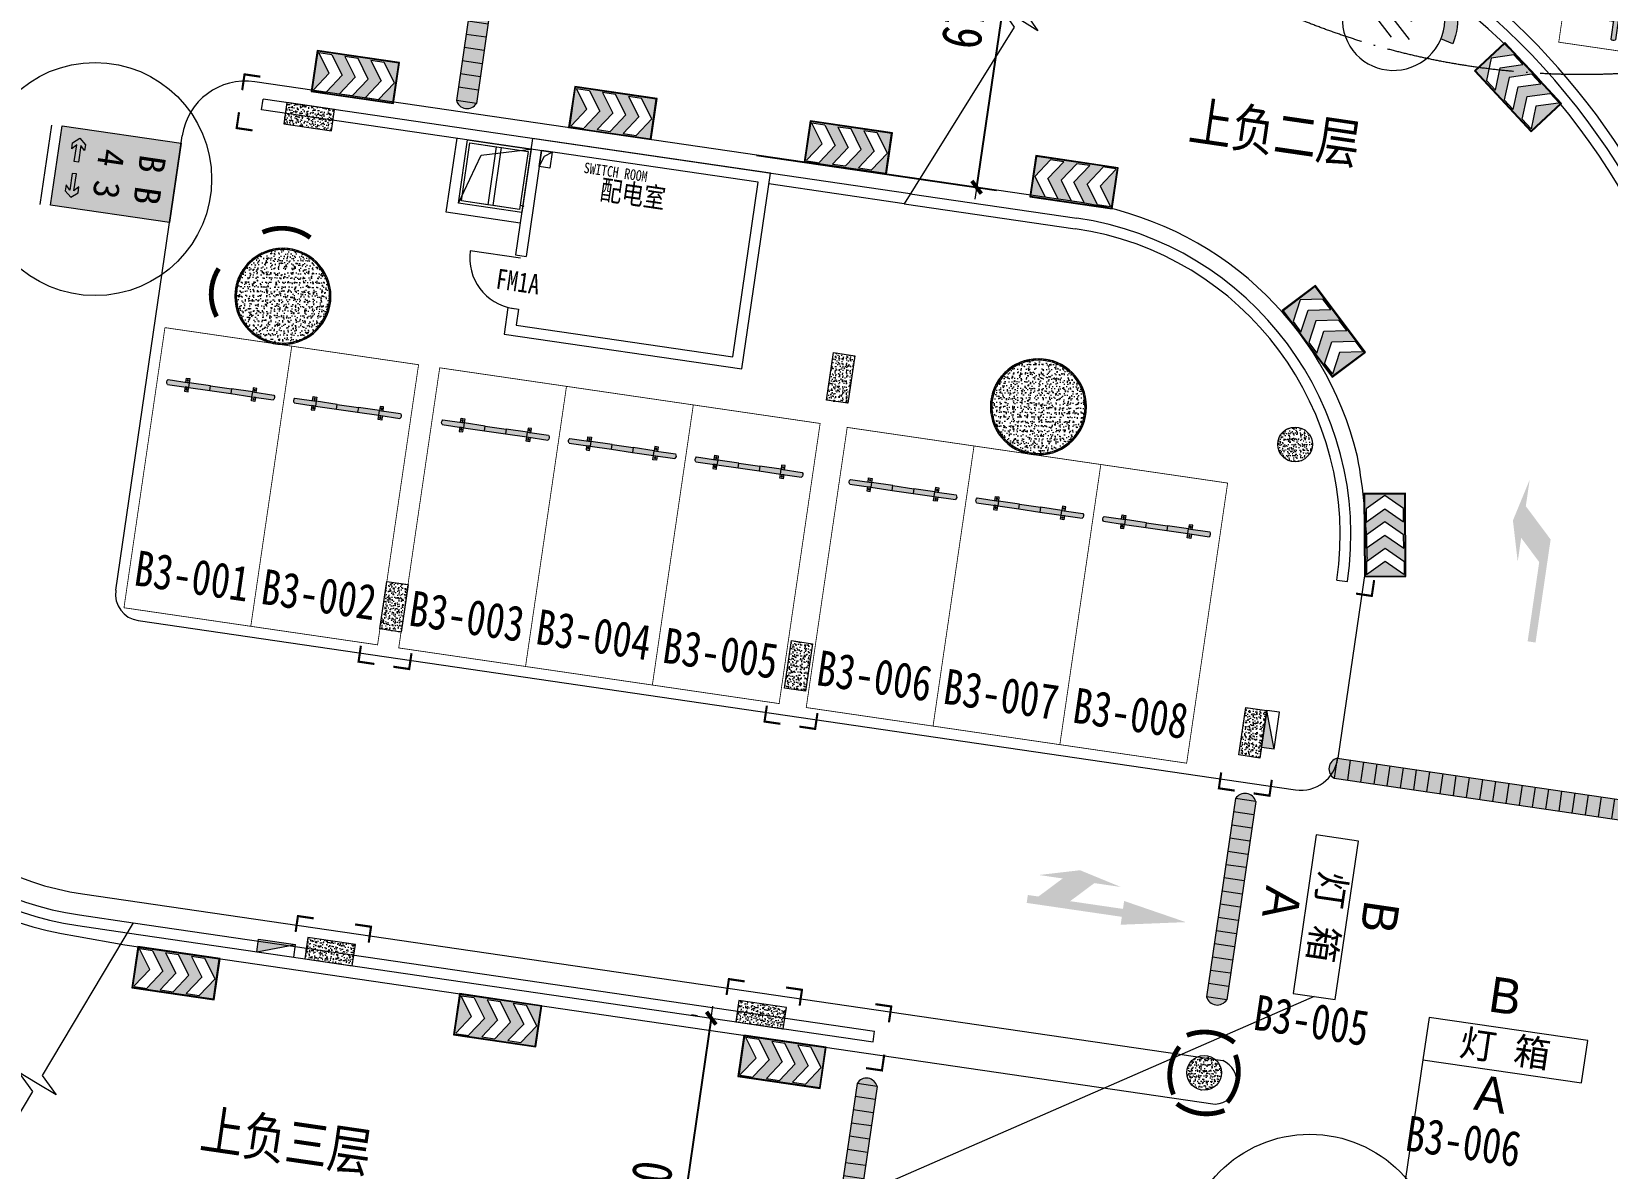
# Model space of a CAD drawing. Header units: inches. Extents: x -414268 to 632271, y -366004 to 318730.
# Drawn here: x 117050 to 146562, y 116429 to 137717 of the extents above; entities that cross this region are included whole.
import ezdxf
from ezdxf.enums import TextEntityAlignment as Align

# ---------------------------------------------------------------- set-up
doc = ezdxf.new("R2010")
doc.units = ezdxf.units.IN
doc.header["$LTSCALE"] = 1200
doc.header["$MEASUREMENT"] = 0
doc.linetypes.add('DOTE', pattern=[2.42, 2, -0.2, 0.02, -0.2])
doc.linetypes.add('HIDDEN', pattern=[0.375, 0.25, -0.125])
doc.layers.get('0').update_dxf_attribs({"linetype": 'CONTINUOUS', "lineweight": 0})
doc.layers.get('DEFPOINTS').update_dxf_attribs({"linetype": 'CONTINUOUS', "lineweight": 0})
for name, color, linetype, lineweight in [('0--PAI--', 7, 'CONTINUOUS', 0), ('0--PAI--BLACK', 7, 'CONTINUOUS', 0), ('0--PAI--BLUE', 5, 'CONTINUOUS', 0), ('0--PAI--HUANG', 40, 'CONTINUOUS', 0), ('0--尺寸', 3, 'CONTINUOUS', 0), ('0--弧型立面标', 7, 'CONTINUOUS', 0), ('0--挡车架', 7, 'CONTINUOUS', 0), ('0--灯箱编号', 3, 'CONTINUOUS', 0), ('0--立面标', 7, 'CONTINUOUS', 0), ('0--路缘线', 1, 'CONTINUOUS', 0), ('0--转弯箭头', 7, 'CONTINUOUS', 0), ('0－－直行转弯箭头', 7, 'CONTINUOUS', 0), ('0－－车位', 4, 'CONTINUOUS', 0), ('0－－车位号码', 7, 'CONTINUOUS', 0), ('7', 7, 'CONTINUOUS', 0), ('COL-GRID-UG-2$0$A-ANNO-DIM', 7, 'CONTINUOUS', 0), ('COL-GRID-UG-2$0$A-CORE-PAR', 7, 'CONTINUOUS', 0), ('COL-GRID-UG-2$0$A-MTRL-HTC', 7, 'CONTINUOUS', 0), ('COL-GRID-UG-2$0$STR-COMP-0', 7, 'CONTINUOUS', 0), ('COL-GRID-UG-2$0$STR-COMP-4', 7, 'CONTINUOUS', 0), ('COL-HATCH', 7, 'CONTINUOUS', 0), ('DOTE', 7, 'DOTE', 0), ('EN-TEXT', 7, 'CONTINUOUS', 0), ('HY消火栓', 7, 'CONTINUOUS', 0), ('LEE-KT1', 7, 'CONTINUOUS', 0), ('LTP-UG3$0$A-ANNO-SYMB-100', 7, 'CONTINUOUS', 0), ('PUB_TEXT', 7, 'CONTINUOUS', 0), ('WALL', 7, 'CONTINUOUS', 0), ('WINDOW', 7, 'CONTINUOUS', 0), ('WINDOW_TEXT', 7, 'CONTINUOUS', 0), ('广角镜', 7, 'CONTINUOUS', 0)]:
    doc.layers.add(name, color=color, linetype=linetype, lineweight=lineweight)
doc.styles.add('-宋体', font='', dxfattribs={"width": 0.8})
doc.styles.add('-黑体', font='simhei.ttf', dxfattribs={"width": 0.8})
doc.styles.add('COL-GRID-UG-1_8A_200701112', font='romans.shx', dxfattribs={"width": 0.85})
doc.styles.add('SIMPLEX', font='SIMPLEX.SHX')
doc.styles.add('方正大黑', font='', dxfattribs={"width": 0.8})
doc.styles.get('-宋体').set_extended_font_data('SimSun')
doc.styles.get('方正大黑').set_extended_font_data('FZDaHei-B02S')
doc.dimstyles.new('DIMN150', dxfattribs={"dimscale": 1.5, "dimtxt": 250, "dimasz": 1, "dimexe": 250, "dimexo": 300, "dimgap": 150, "dimtad": 1, "dimdec": 0, "dimzin": 0, "dimdsep": 46, "dimtxsty": 'COL-GRID-UG-1_8A_200701112', "dimblk": '_DIMX', "dimcen": 0.09, "dimdle": 0.375, "dimclrd": 1, "dimclre": 1, "dimclrt": 7, "dimadec": 0, "dimazin": 0, "dimtfac": 1, "dimtdec": 0, "dimtix": 1, "dimtmove": 0, "dimatfit": 3, "dimldrblk": '_DIMX', "dimfxl": 250, "dimtolj": 1, "dimtzin": 0, "dimarcsym": 0})

# ---------------------------------------------------------------- blocks, each defined once
blk = doc.blocks.new('COL-GRID-UG-2$0$_8')
at = {"layer": 'COL-GRID-UG-2$0$STR-COMP-4'}
h = blk.add_hatch(dxfattribs=at)
h.set_pattern_fill('AR-CONC', color=251, scale=0.02, angle=8.3206, style=0)
h.set_pattern_definition([(50, (-65.09035, -5.26929), (0.14345204, -0.01255043), [0.015, -0.165]), (355, (-65.09035, -5.26929), (-0.02775027, 0.15043843), [0.012, -0.132]), (100.4514, (-65.0784, -5.27034), (0.11570188, 0.1378879), [0.01274804, -0.14022842]), (46.1842, (-65.09035, -5.2293), (0.2134482, -0.0331038), [0.0225, -0.2475]), (96.6356, (-65.07256, -5.23205), (0.18693254, 0.1948236), [0.01912206, -0.2103426]), (351.1842, (-65.09035, -5.2293), (0.1869324, 0.1948237), [0.018, -0.198]), (21, (-65.07035, -5.23929), (0.1193814, -0.08052378), [0.015, -0.165]), (326, (-65.07035, -5.23929), (0.04866307, 0.14503), [0.012, -0.132]), (71.4514, (-65.0604, -5.246), (0.16804453, 0.0645061), [0.01274804, -0.14022842]), (37.5, (-65.09035, -5.26929), (0.00243197, 0.06657877), [0, -0.1304, 0, -0.134, 0, -0.1325]), (7.5, (-65.09035, -5.26929), (0.05261391, 0.07888234), [0, -0.0764, 0, -0.1274, 0, -0.0505]), (327.5, (-65.13495, -5.26929), (0.106764487, -0.004510974), [0, -0.05, 0, -0.156, 0, -0.207]), (317.5, (-65.15495, -5.26929), (0.11663723, 0.020021), [0, -0.065, 0, -0.1036, 0, -0.147])])
h.paths.add_polyline_path([(0.45, -0.2), (-0.45, -0.2), (-0.45, 0.2), (0.45, 0.2)])
at = {"layer": 'COL-GRID-UG-2$0$STR-COMP-0'}
blk.add_lwpolyline([(0.45, -0.2), (-0.45, -0.2), (-0.45, 0.2), (0.45, 0.2)], close=True, dxfattribs=at)
blk = doc.blocks.new('COL-GRID-UG-2$0$_65')
at = {"layer": 'COL-GRID-UG-2$0$STR-COMP-4'}
h = blk.add_hatch(dxfattribs=at)
h.set_pattern_fill('AR-CONC', color=251, scale=0.02, angle=-71.4592, style=0)
h.set_pattern_definition([(330.22017, (9.78091, -53.02195), (0.01310158, -0.14340275), [0.015, -0.165]), (275.22017, (9.78091, -53.02195), (0.1431277, 0.05400243), [0.012, -0.132]), (20.67157, (9.782, -53.0339), (0.1562292, -0.08940044), [0.01274804, -0.14022842]), (326.40437, (9.82028, -53.01485), (0.0052938, -0.2159351), [0.0225, -0.2475]), (16.85577, (9.82072, -53.03285), (0.2249, -0.14939874), [0.0191221, -0.2103426]), (271.40437, (9.82028, -53.01485), (0.2249001, -0.1493986), [0.018, -0.198]), (301.22017, (9.81398, -53.03631), (-0.05806414, -0.13177464), [0.015, -0.165]), (246.22017, (9.81398, -53.03631), (0.1513632, -0.0221581), [0.012, -0.132]), (351.67157, (9.80915, -53.04729), (0.09329894, -0.1539328), [0.01274804, -0.14022842]), (317.72017, (9.78091, -53.02195), (0.065953887, 0.00941977), [0, -0.1304, 0, -0.134, 0, -0.1325]), (287.72017, (9.78091, -53.02195), (0.08696608, -0.037782905), [0, -0.0764, 0, -0.1274, 0, -0.0505]), (247.72017, (9.773, -52.978057), (0.01450395, -0.105870865), [0, -0.05, 0, -0.156, 0, -0.207]), (237.72017, (9.76945, -52.95837), (0.04039841, -0.11123423), [0, -0.065, 0, -0.1036, 0, -0.147])])
edge = h.paths.add_edge_path()
edge.add_arc((0, 0), 0.325, 0, 360)
at = {"layer": 'COL-GRID-UG-2$0$STR-COMP-0'}
blk.add_circle((0, 0), 0.325, dxfattribs=at)
blk = doc.blocks.new('COL-GRID-UG-2$0$COL_1_80')
at = {"layer": 'COL-GRID-UG-2$0$A-MTRL-HTC'}
h = blk.add_hatch(dxfattribs=at)
h.set_pattern_fill('STEEL', color=256, scale=0.5, style=0)
h.set_pattern_definition([(315, (21.45, -21.45), (-0.04419417, -0.04419417), []), (315, (21.45, -21.48125), (-0.04419417, -0.04419417), [])])
edge = h.paths.add_edge_path(flags=16)
edge.add_arc((0, 0), 0.875, 0, 360)
edge = h.paths.add_edge_path()
edge.add_arc((0, 0), 0.9, 0, 360)
h = blk.add_hatch(dxfattribs=at)
h.set_pattern_fill('AR-CONC', color=256, scale=0.025, style=0)
h.set_pattern_definition([(310, (21.45, -21.45), (0.17931505, 0.015688), [0.01875, -0.20625]), (5, (21.45, -21.45), (-0.0346878, -0.188048), [0.015, -0.165]), (259.5486, (21.46494, -21.4487), (0.1446273, -0.1723599), [0.015935, -0.1752855]), (313.8158, (21.45, -21.5), (0.2668103, 0.0413798), [0.028125, -0.309375]), (263.3644, (21.47223, -21.49655), (0.2336657, -0.2435295), [0.0239026, -0.2629282]), (8.8158, (21.45, -21.5), (0.2336655, -0.2435297), [0.0225, -0.2475]), (339, (21.475, -21.4875), (0.14922676, 0.1006547), [0.01875, -0.20625]), (34, (21.475, -21.4875), (0.0608288, -0.1812875), [0.015, -0.165]), (288.5486, (21.48744, -21.47911), (0.2100557, -0.0806326), [0.015935, -0.1752855]), (322.5, (21.45, -21.45), (0.00303996, -0.08322346), [0, -0.163, 0, -0.1675, 0, -0.165625]), (352.5, (21.45, -21.45), (0.06576738, -0.09860293), [0, -0.0955, 0, -0.15925, 0, -0.063125]), (32.5, (21.39425, -21.45), (0.13345561, 0.00563872), [0, -0.0625, 0, -0.195, 0, -0.25875]), (42.5, (21.36925, -21.45), (0.14579654, -0.02502625), [0, -0.08125, 0, -0.1295, 0, -0.18375])])
edge = h.paths.add_edge_path()
edge.add_arc((0, 0), 0.875, 0, 360)
at = {"layer": 'COL-GRID-UG-2$0$A-CORE-PAR'}
for radius in [0.9, 0.875]:
    blk.add_circle((0, 0), radius, dxfattribs=at)
blk = doc.blocks.new('HY')
for p, q in [((0, 0), (0.24, 0)), ((0, 0), (0.24, -0.7)), ((0, 0), (0, -0.7)), ((0.24, 0), (0.24, -0.7)), ((0, -0.7), (0.24, -0.7))]:
    blk.add_line(p, q)
blk.add_solid([(0, 0), (0.24, 0), (0.24, -0.7)])
blk = doc.blocks.new('_DBLK')
blk.add_line((-0.45, 0), (-0.45, -0.95))
blk.add_arc((-0.45, 0), 0.95, 270, 0)
at = {"layer": 'WINDOW_TEXT', "style": 'SIMPLEX', "flags": 9}
blk.add_attdef('A', text='', height=1, dxfattribs=at).set_placement((0, 1.5), align=Align.MIDDLE)
blk = doc.blocks.new('A$C47DC52A3')
at = {"layer": 'DOTE'}
blk.add_circle((13969, 13969), 13969, dxfattribs=at)
blk = doc.blocks.new('A$C6F4820FC')
at = {"layer": '0--挡车架'}
h = blk.add_hatch(color=256, dxfattribs=at)
h.paths.add_polyline_path([(2018, 79, 0.395204), (2018, 169), (1617, 169), (1617, 79), (1684, 79)])
h.paths.add_polyline_path([(819, 169), (819, 79), (1217, 79), (1217, 169)])
h.paths.add_polyline_path([(418, 79), (418, 169), (351, 169), (18, 169, 0.395204), (18, 79)])
h = blk.add_hatch(color=256, dxfattribs=at)
h.paths.add_polyline_path([(1617, 169), (1684, 169), (1684, 249), (1617, 249)])
h.paths.add_polyline_path([(1639, 209, -1), (1663, 209, -1)], flags=16)
h.paths.add_polyline_path([(1617, 0), (1684, 0), (1684, 79), (1617, 79)])
h.paths.add_polyline_path([(1639, 40, -1), (1663, 40, -1)], flags=16)
h.paths.add_polyline_path([(351, 249), (351, 169), (418, 169), (418, 249)])
h.paths.add_polyline_path([(397, 209, 1), (372, 209, 1)], flags=16)
h.paths.add_polyline_path([(418, 79), (351, 79), (351, 0), (418, 0)])
h.paths.add_polyline_path([(372, 40, -1), (397, 40, -1)], flags=16)
h = blk.add_hatch(color=40, dxfattribs=at)
h.paths.add_polyline_path([(1217, 169), (1217, 79), (1617, 79), (1617, 169)])
h.paths.add_polyline_path([(819, 79), (819, 169), (418, 169), (418, 79)])
for p, q in [((18, 169), (418, 169)), ((18, 79), (418, 79)), ((819, 169), (1217, 169)), ((819, 79), (1217, 79)), ((1617, 169), (2018, 169)), ((1617, 79), (2018, 79))]:
    blk.add_line(p, q, dxfattribs=at)
for points in [[(418, 169), (351, 169), (351, 249), (418, 249)], [(418, 79), (351, 79), (351, 0), (418, 0)], [(1617, 169), (1684, 169), (1684, 249), (1617, 249)], [(1617, 79), (1684, 79), (1684, 0), (1617, 0)]]:
    blk.add_lwpolyline(points, close=True, dxfattribs=at)
at = {"layer": '0--挡车架', "color": 0}
for points in [[(819, 169), (819, 79), (418, 79), (418, 169)], [(1617, 169), (1617, 79), (1217, 79), (1217, 169)]]:
    blk.add_lwpolyline(points, close=True, dxfattribs=at)
at = {"layer": '0--挡车架'}
for centre in [(385, 209), (385, 40), (1651, 209), (1651, 40)]:
    blk.add_circle(centre, 12.1, dxfattribs=at)
for centre, start, end in [((66, 124), 136.8717, 223.1283), ((1970, 124), 316.8717, 43.1283)]:
    blk.add_arc(centre, 65.8, start, end, dxfattribs=at)
blk = doc.blocks.new('A$C001A7B1A')
at = {"layer": '0－－车位', "const_width": 15}
blk.add_lwpolyline([(2407, 5308), (7, 5308), (7, 7), (2407, 7)], close=True, dxfattribs=at)
at = {"layer": '0--挡车架'}
blk.add_blockref('A$C6F4820FC', (190, 883), dxfattribs=at)
blk = doc.blocks.new('A$C5703102E')
at = {"layer": '0--PAI--BLUE'}
h = blk.add_hatch(color=5, dxfattribs=at)
h.paths.add_polyline_path([(220, 300), (410, 569), (220, 569), (30, 300), (220, 30), (410, 30)], flags=16)
h.paths.add_polyline_path([(10, 10), (1189, 10), (1189, 589), (10, 589)])
h.paths.add_polyline_path([(410, 300), (600, 30), (790, 30), (600, 300), (790, 569), (600, 569)], flags=16)
h.paths.add_polyline_path([(1169, 30), (979, 30), (790, 300), (979, 569), (1169, 569), (979, 300)], flags=16)
at = {"layer": '0--PAI--'}
for p, q in [((789, 300), (979, 569)), ((1169, 569), (979, 300)), ((979, 30), (789, 300)), ((979, 300), (1169, 30))]:
    blk.add_line(p, q, dxfattribs=at)
for points in [[(0, 0), (1199, 0), (1199, 599), (0, 599)], [(10, 10), (1189, 10), (1189, 589), (10, 589)], [(220, 300), (410, 569), (220, 569), (30, 300), (220, 30), (410, 30)], [(410, 300), (599, 30), (789, 30), (599, 300), (789, 569), (599, 569)]]:
    blk.add_lwpolyline(points, close=True, dxfattribs=at)
for points in [[(1169, 579), (979, 579)], [(979, 30), (1169, 30)]]:
    blk.add_lwpolyline(points, dxfattribs=at)
blk = doc.blocks.new('A$C78C42253')
at = {"layer": '0--PAI--BLACK'}
h = blk.add_hatch(color=256, dxfattribs=at)
h.paths.add_polyline_path([(5875, 0, 0.657895), (5875, 380)])
h.paths.add_polyline_path([(5375, 0), (5625, 0), (5625, 380), (5375, 380)])
h.paths.add_polyline_path([(4875, 0), (5125, 0), (5125, 380), (4875, 380)])
h.paths.add_polyline_path([(4625, 380), (4375, 380), (4375, 0), (4625, 0)])
h.paths.add_polyline_path([(3875, 0), (4125, 0), (4125, 380), (3875, 380)])
h.paths.add_polyline_path([(3375, 0), (3625, 0), (3625, 380), (3375, 380)])
h.paths.add_polyline_path([(2875, 0), (3125, 0), (3125, 380), (2875, 380)])
h.paths.add_polyline_path([(2375, 0), (2625, 0), (2625, 380), (2375, 380)])
h.paths.add_polyline_path([(2125, 380), (1875, 380), (1875, 0), (2125, 0)])
h.paths.add_polyline_path([(1375, 0), (1625, 0), (1625, 380), (1375, 380)])
h.paths.add_polyline_path([(875, 0), (1125, 0), (1125, 380), (875, 380)])
h.paths.add_polyline_path([(375, 0), (625, 0), (625, 380), (375, 380)])
h.paths.add_polyline_path([(125, 0), (125, 380, 0.657895)])
at = {"layer": '0--PAI--HUANG'}
h = blk.add_hatch(color=40, dxfattribs=at)
h.paths.add_polyline_path([(5625, 0), (5875, 0), (5875, 380), (5625, 380)])
h.paths.add_polyline_path([(5125, 0), (5375, 0), (5375, 380), (5125, 380)])
h.paths.add_polyline_path([(4875, 380), (4625, 380), (4625, 0), (4875, 0)])
h.paths.add_polyline_path([(4375, 380), (4125, 380), (4125, 0), (4375, 0)])
h.paths.add_polyline_path([(3875, 380), (3625, 380), (3625, 0), (3875, 0)])
h.paths.add_polyline_path([(3375, 380), (3125, 380), (3125, 0), (3375, 0)])
h.paths.add_polyline_path([(2625, 0), (2875, 0), (2875, 380), (2625, 380)])
h.paths.add_polyline_path([(2375, 380), (2125, 380), (2125, 0), (2375, 0)])
h.paths.add_polyline_path([(1875, 380), (1625, 380), (1625, 0), (1875, 0)])
h.paths.add_polyline_path([(1375, 380), (1125, 380), (1125, 0), (1375, 0)])
h.paths.add_polyline_path([(625, 0), (875, 0), (875, 380), (625, 380)])
h.paths.add_polyline_path([(375, 380), (125, 380), (125, 0), (375, 0)])
for p, q in [((125, 380), (125, 0)), ((125, 380), (5875, 380)), ((375, 380), (375, 0)), ((625, 380), (625, 0)), ((875, 380), (875, 0)), ((1125, 380), (1125, 0)), ((1375, 380), (1375, 0)), ((1625, 380), (1625, 0)), ((1875, 380), (1875, 0)), ((2125, 380), (2125, 0)), ((2375, 380), (2375, 0)), ((2625, 380), (2625, 0)), ((2875, 380), (2875, 0)), ((3125, 380), (3125, 0)), ((3375, 380), (3375, 0)), ((3625, 380), (3625, 0)), ((3875, 380), (3875, 0)), ((4125, 380), (4125, 0)), ((4375, 380), (4375, 0)), ((4625, 380), (4625, 0)), ((4875, 380), (4875, 0)), ((5125, 380), (5125, 0)), ((5375, 380), (5375, 0)), ((5625, 380), (5625, 0)), ((5875, 380), (5875, 0)), ((125, 0), (5875, 0))]:
    blk.add_line(p, q)
for centre, start, end in [((207, 190), 113.3186, 246.6814), ((5793, 190), 293.3186, 66.6814)]:
    blk.add_arc(centre, 207, start, end)
blk = doc.blocks.new('_DIMX')
blk.add_line((-150, 0), (150, 0))
at = {"const_width": 50}
blk.add_lwpolyline([(-70, -70), (70, 70)], dxfattribs=at)
blk = doc.blocks.new('*D273')
at = {"layer": '0--尺寸', "color": 0, "lineweight": -2}
for p, q in [((129779, 119241), (128730, 112070)), ((129521, 119280), (129408, 119297)), ((128472, 112106), (128359, 112123))]:
    blk.add_line(p, q, dxfattribs=at)
at = {"layer": 'DEFPOINTS', "color": 0}
for p in [(129967, 119215), (128730, 112069), (128917, 112041)]:
    blk.add_point(p, dxfattribs=at)
at = {"layer": '0--尺寸', "color": 0, "lineweight": -2, "xscale": 1.5, "yscale": 1.5, "zscale": 1.5}
for p, rotation in [((129779, 119242), 81.6793996836047), ((128730, 112069), 261.6793996836047)]:
    blk.add_blockref('_DIMX', p, dxfattribs=dict(at, rotation=rotation))
at = {"layer": '0--尺寸', "color": 7, "insert": (128582, 115754), "char_height": 750, "attachment_point": 5, "rotation": 81.6794, "style": '-黑体'}
blk.add_mtext('\\A1;7250', dxfattribs=at)
blk = doc.blocks.new('*D277')
at = {"layer": '0--尺寸', "color": 0, "lineweight": -2}
for p, q in [((131595, 142033), (136089, 141376)), ((135718, 141428), (134749, 134802)), ((130626, 135403), (135120, 134746))]:
    blk.add_line(p, q, dxfattribs=at)
at = {"layer": 'DEFPOINTS', "color": 0}
for p in [(131150, 142098), (130180, 135469), (134748, 134800)]:
    blk.add_point(p, dxfattribs=at)
at = {"layer": '0--尺寸', "color": 0, "lineweight": -2, "xscale": 1.5, "yscale": 1.5, "zscale": 1.5}
for p, rotation in [((135718, 141430), 81.6793996836047), ((134748, 134800), 261.6793996836047)]:
    blk.add_blockref('_DIMX', p, dxfattribs=dict(at, rotation=rotation))
at = {"layer": '0--尺寸', "color": 7, "insert": (134561, 138213), "char_height": 750, "attachment_point": 5, "rotation": 81.6794, "style": '-黑体'}
blk.add_mtext('\\A1;6700', dxfattribs=at)
blk = doc.blocks.new('A$C611C3372')
at = {"layer": '7'}
blk.add_hatch(color=256, dxfattribs=at).paths.add_polyline_path([(87, 300), (0, 250, 0.57722), (866, 250), (779, 300, -0.57735)])
for points in [[(233, 500), (633, 500)], [(333, 600), (533, 600)], [(333, 400), (533, 400)]]:
    blk.add_lwpolyline(points, dxfattribs=at)
blk.add_lwpolyline([(87, 300), (0, 250, 0.57722), (866, 250), (779, 300)], format="xyb", dxfattribs=at)
blk.add_circle((433, 500), 400, dxfattribs=at)
blk = doc.blocks.new('A$C7F7E4F65')
at = {"layer": '0--PAI--BLACK'}
h = blk.add_hatch(color=256, dxfattribs=at)
h.paths.add_polyline_path([(6875, 0, 0.657895), (6875, 380)])
h.paths.add_polyline_path([(6375, 380), (6375, 0), (6625, 0), (6625, 380)])
h.paths.add_polyline_path([(6125, 380), (5875, 380), (5875, 0), (6125, 0)])
h.paths.add_polyline_path([(5625, 380), (5375, 380), (5375, 0), (5625, 0)])
h.paths.add_polyline_path([(5125, 380), (4875, 380), (4875, 0), (5125, 0)])
h.paths.add_polyline_path([(4375, 0), (4625, 0), (4625, 380), (4375, 380)])
h.paths.add_polyline_path([(3875, 0), (4125, 0), (4125, 380), (3875, 380)])
h.paths.add_polyline_path([(3625, 380), (3375, 380), (3375, 0), (3625, 0)])
h.paths.add_polyline_path([(2875, 0), (3125, 0), (3125, 380), (2875, 380)])
h.paths.add_polyline_path([(2625, 380), (2375, 380), (2375, 0), (2625, 0)])
h.paths.add_polyline_path([(2125, 380), (1875, 380), (1875, 0), (2125, 0)])
h.paths.add_polyline_path([(1375, 0), (1625, 0), (1625, 380), (1375, 380)])
h.paths.add_polyline_path([(875, 0), (1125, 0), (1125, 380), (875, 380)])
h.paths.add_polyline_path([(375, 0), (625, 0), (625, 380), (375, 380)])
h.paths.add_polyline_path([(125, 380, 0.657895), (125, 0)])
at = {"layer": '0--PAI--HUANG'}
h = blk.add_hatch(color=40, dxfattribs=at)
h.paths.add_polyline_path([(6625, 0), (6875, 0), (6875, 380), (6625, 380)])
h.paths.add_polyline_path([(6375, 380), (6125, 380), (6125, 0), (6375, 0)])
h.paths.add_polyline_path([(5625, 0), (5875, 0), (5875, 380), (5625, 380)])
h.paths.add_polyline_path([(5125, 0), (5375, 0), (5375, 380), (5125, 380)])
h.paths.add_polyline_path([(4875, 380), (4625, 380), (4625, 0), (4875, 0)])
h.paths.add_polyline_path([(4125, 0), (4375, 0), (4375, 380), (4125, 380)])
h.paths.add_polyline_path([(3625, 0), (3875, 0), (3875, 380), (3625, 380)])
h.paths.add_polyline_path([(3125, 0), (3375, 0), (3375, 380), (3125, 380)])
h.paths.add_polyline_path([(2625, 0), (2875, 0), (2875, 380), (2625, 380)])
h.paths.add_polyline_path([(2375, 380), (2125, 380), (2125, 0), (2375, 0)])
h.paths.add_polyline_path([(1875, 380), (1625, 380), (1625, 0), (1875, 0)])
h.paths.add_polyline_path([(1125, 0), (1375, 0), (1375, 380), (1125, 380)])
h.paths.add_polyline_path([(875, 380), (625, 380), (625, 0), (875, 0)])
h.paths.add_polyline_path([(375, 380), (125, 380), (125, 0), (375, 0)])
for p, q in [((125, 380), (6875, 380)), ((125, 380), (125, 0)), ((375, 380), (375, 0)), ((625, 380), (625, 0)), ((875, 380), (875, 0)), ((1125, 380), (1125, 0)), ((1375, 380), (1375, 0)), ((1625, 380), (1625, 0)), ((1875, 380), (1875, 0)), ((2125, 380), (2125, 0)), ((2375, 380), (2375, 0)), ((2625, 380), (2625, 0)), ((2875, 380), (2875, 0)), ((3125, 380), (3125, 0)), ((3375, 380), (3375, 0)), ((3625, 380), (3625, 0)), ((3875, 380), (3875, 0)), ((4125, 380), (4125, 0)), ((4375, 380), (4375, 0)), ((4625, 380), (4625, 0)), ((4875, 380), (4875, 0)), ((5125, 380), (5125, 0)), ((5375, 380), (5375, 0)), ((5625, 380), (5625, 0)), ((5875, 380), (5875, 0)), ((5875, 380), (5875, 0)), ((6125, 380), (6125, 0)), ((6375, 380), (6375, 0)), ((6625, 380), (6625, 0)), ((6875, 380), (6875, 0)), ((125, 0), (6875, 0))]:
    blk.add_line(p, q)
for centre, start, end in [((207, 190), 113.3186, 246.6814), ((6793, 190), 293.3186, 66.6814)]:
    blk.add_arc(centre, 207, start, end)
blk = doc.blocks.new('A$C29882D7A')
at = {"layer": '0--PAI--BLACK'}
h = blk.add_hatch(color=256, dxfattribs=at)
h.paths.add_polyline_path([(3875, 380), (3875, 0, 0.657895)])
h.paths.add_polyline_path([(3375, 0), (3625, 0), (3625, 380), (3375, 380)])
h.paths.add_polyline_path([(3125, 380), (2875, 380), (2875, 0), (3125, 0)])
h.paths.add_polyline_path([(2625, 380), (2375, 380), (2375, 0), (2625, 0)])
h.paths.add_polyline_path([(2125, 380), (1875, 380), (1875, 0), (2125, 0)])
h.paths.add_polyline_path([(1375, 0), (1625, 0), (1625, 380), (1375, 380)])
h.paths.add_polyline_path([(1125, 380), (875, 380), (875, 0), (1125, 0)])
h.paths.add_polyline_path([(375, 0), (625, 0), (625, 380), (375, 380)])
h.paths.add_polyline_path([(125, 0), (125, 380, 0.657895)])
at = {"layer": '0--PAI--HUANG'}
h = blk.add_hatch(color=40, dxfattribs=at)
h.paths.add_polyline_path([(3625, 0), (3875, 0), (3875, 380), (3625, 380)])
h.paths.add_polyline_path([(3125, 0), (3375, 0), (3375, 380), (3125, 380)])
h.paths.add_polyline_path([(2875, 380), (2625, 380), (2625, 0), (2875, 0)])
h.paths.add_polyline_path([(2125, 0), (2375, 0), (2375, 380), (2125, 380)])
h.paths.add_polyline_path([(1875, 380), (1625, 380), (1625, 0), (1875, 0)])
h.paths.add_polyline_path([(1125, 0), (1375, 0), (1375, 380), (1125, 380)])
h.paths.add_polyline_path([(625, 0), (875, 0), (875, 380), (625, 380)])
h.paths.add_polyline_path([(375, 380), (125, 380), (125, 0), (375, 0)])
for p, q in [((125, 380), (3875, 380)), ((125, 380), (125, 0)), ((375, 380), (375, 0)), ((625, 380), (625, 0)), ((875, 380), (875, 0)), ((1125, 380), (1125, 0)), ((1375, 380), (1375, 0)), ((1625, 380), (1625, 0)), ((1875, 380), (1875, 0)), ((2125, 380), (2125, 0)), ((2375, 380), (2375, 0)), ((2625, 380), (2625, 0)), ((2875, 380), (2875, 0)), ((3125, 380), (3125, 0)), ((3375, 380), (3375, 0)), ((3625, 380), (3625, 0)), ((3875, 380), (3875, 0)), ((125, 0), (3875, 0))]:
    blk.add_line(p, q)
for centre, start, end in [((207, 190), 113.3186, 246.6814), ((3793, 190), 293.3186, 66.6814)]:
    blk.add_arc(centre, 207, start, end)
blk = doc.blocks.new('A$C7C86658F')
at = {"lineweight": 0, "ltscale": 5}
blk.add_lwpolyline([(-6107, 112213), (-3107, 112213), (-3107, 113013), (-6107, 113013)], close=True, dxfattribs=at)
at = {"layer": 'PUB_TEXT', "style": '-宋体'}
blk.add_text('灯 箱', height=500, dxfattribs=at).set_placement((-5467, 112392))
blk = doc.blocks.new('A$C05C00BD5')
blk.add_blockref('A$C7C86658F', (15918, -1756))
at = {"color": 1, "style": '方正大黑'}
for s, p in [('B', (10869, 111531)), ('A', (10869, 109671))]:
    blk.add_text(s, height=662, dxfattribs=at).set_placement(p)
blk = doc.blocks.new('A$C2C207137')
at = {"lineweight": -2}
for points in [[(164, 160.5), (164, 149.8), (164, 139.1), (79, 139.1), (102.3, 117.4), (72.5, 117.4), (44.7, 149.8), (72.5, 182.2), (102.3, 182.2), (79, 160.5)], [(223.4, 158.7), (223.4, 148), (223.4, 137.3), (308.4, 137.3), (285.1, 115.6), (315, 115.6), (342.7, 148), (315, 180.4), (285.1, 180.4), (308.4, 158.7)]]:
    blk.add_hatch(color=256, dxfattribs=at).paths.add_polyline_path(points)
at = {"layer": '0--PAI--BLUE'}
blk.add_hatch(color=40, dxfattribs=at).paths.add_polyline_path([(-4.2, 53.9), (395.8, 53.9), (395.8, 653.9), (-4.2, 653.9)])
at = {"layer": '0--PAI--', "lineweight": 0}
blk.add_line((0, 0), (400, 0), dxfattribs=at)
at = {"layer": '0--PAI--'}
blk.add_lwpolyline([(-4.2, 53.9), (-4.2, 653.9), (395.8, 653.9), (395.8, 53.9)], close=True, dxfattribs=at)
for points in [[(44.7, 149.8), (72.5, 182.2), (102.3, 182.2), (79, 160.5), (164, 160.5), (164, 139.1), (79, 139.1), (102.3, 117.4), (72.5, 117.4), (44.7, 149.8)], [(342.7, 148), (315, 180.4), (285.1, 180.4), (308.4, 158.7), (223.4, 158.7), (223.4, 137.3), (308.4, 137.3), (285.1, 115.6), (315, 115.6), (342.7, 148)]]:
    blk.add_lwpolyline(points, dxfattribs=at)
at = {"color": 0, "style": '-黑体'}
for s, p in [('B', (76.2, 459.1)), ('B', (235.1, 459.1)), ('4', (76.2, 254.3)), ('3', (235.1, 254.3))]:
    blk.add_text(s, height=131, dxfattribs=at).set_placement(p)

msp = doc.modelspace()

# ---------------------------------------------------------------- hatches: boundary and pattern name
at = {"layer": '0--转弯箭头'}
msp.add_hatch(color=256, dxfattribs=at).paths.add_polyline_path([(144791.8, 128562.1), (145105.5, 129324.7), (145033.1, 128830), (145497.7, 128206.2), (145410.9, 127612.5), (145215.5, 126276.7), (145067.1, 126298.4), (145284.2, 127782.6), (144946.3, 128236.3), (144881.2, 127791.1)])
at = {"layer": '0－－直行转弯箭头'}
msp.add_hatch(color=256, dxfattribs=at).paths.add_polyline_path([(137448.1, 121699.3), (136953.4, 121771.7), (136499.7, 121433.8), (137489.2, 121289), (137510.9, 121437.5), (138665.7, 121041.2), (137445.8, 120992.2), (137467.5, 121140.6), (135686.4, 121401.1), (135708.1, 121549.5), (135906, 121520.6), (136359.7, 121858.5), (135914.4, 121923.6), (136685.5, 122013)])

# ---------------------------------------------------------------- linework, layer by layer
for p, q in [((121358.3, 136253.4), (121387.2, 136451.3)), ((133506.1, 134678.9), (121387.2, 136451.3)), ((126701.1, 135472), (121358.3, 136253.4)), ((130658.6, 134893.3), (126602.2, 135486.5)), ((133390.5, 134493.7), (130856.5, 134864.3)), ((132809.2, 118799.1), (132838.1, 118997))]:
    msp.add_line(p, q)
for points in [[(118951.9, 121027.9), (132838.1, 118997)], [(118841, 120842), (132809.2, 118799.1)]]:
    msp.add_lwpolyline(points)
at = {"color": 6}
for points in [[(141070.6, 119649), (105018.5, 103906.7), (76584, 108065.3)], [(143107.3, 118465.8), (140099.8, 97901.8), (170497.7, 93456.1)]]:
    msp.add_lwpolyline(points, dxfattribs=at)
at = {"color": 1}
for centre, radius in [((118238.9, 134954.5), 2183.3), ((140988.2, 114679.9), 2388.4)]:
    msp.add_circle(centre, radius, dxfattribs=at)
at = {"layer": '0--弧型立面标', "const_width": 90}
for points in [[(122270.2, 133857.7, 0.2679492), (121375.8, 133958, 0.2679492)], [(120554.5, 133278.4, 0.2679492), (120516.7, 132379.2, 0.2679492)], [(120554.5, 133278.4, 0.2679492), (120516.7, 132379.2, 0.2679492)], [(139576.1, 118787.1, 0.2679492), (138686.3, 118922.1, 0.2679492)], [(138544.1, 118707.8, 0.2679492), (138436, 117814.3, 0.2679492)], [(139594.9, 118554.1, -0.2679492), (139442.6, 117667.1, -0.2679492)], [(139390.2, 117515.9, -0.2679492), (138499, 117641.3, -0.2679492)]]:
    msp.add_lwpolyline(points, format="xyb", dxfattribs=at)
at = {"layer": '0--立面标', "const_width": 40}
for points in [[(121335.5, 136871.4), (121038.6, 136914.9), (120995.2, 136618)], [(121335.5, 136871.4), (121038.6, 136914.9), (120995.2, 136618)], [(121188.4, 135865.7), (120891.5, 135909.2), (120935, 136206)], [(121188.4, 135865.7), (120891.5, 135909.2), (120935, 136206)], [(141852.4, 127192.5), (142149.3, 127149.1), (142192.7, 127446)], [(123471.3, 125875.1), (123174.5, 125918.6), (123217.9, 126215.4)], [(123825.3, 125823.4), (124122.2, 125780), (124165.6, 126076.8)], [(131073.8, 124754.1), (130776.9, 124797.5), (130820.4, 125094.4)], [(131427.8, 124702.3), (131724.7, 124658.9), (131768.1, 124955.8)], [(139582.4, 123503.4), (139285.5, 123546.8), (139328.9, 123843.6)], [(139936.4, 123451.6), (140233.2, 123408.2), (140276.6, 123705)], [(122335.7, 121111.4), (122038.9, 121154.8), (121995.4, 120858)], [(123110.7, 120998.1), (123407.5, 120954.7), (123364.1, 120657.8)], [(130406.1, 119931.1), (130109.3, 119974.5), (130065.8, 119677.7)], [(131181.1, 119817.8), (131477.9, 119774.3), (131434.5, 119477.5)], [(132853.4, 119505.1), (133150.3, 119461.7), (133106.9, 119164.9)], [(132678.3, 118307.8), (132975.2, 118264.4), (133018.6, 118561.3)]]:
    msp.add_lwpolyline(points, dxfattribs=at)
at = {"layer": '0--路缘线'}
for p, q in [((135673.3, 134665.2), (121232.7, 136777.1)), ((118627.2, 127253.9), (119871.7, 135763.4)), ((142062.9, 127869), (141513, 124109)), ((119049.6, 126686.8), (140719, 123517.6)), ((118005, 121570.6), (139357.1, 118447.8)), ((117889.3, 120779), (118796.9, 120618.7)), ((118796.9, 120618.7), (139218.2, 117632.1))]:
    msp.add_line(p, q, dxfattribs=at)
for points in [[(148422.1, 126433.6, 0.4197703), (137594.7, 140852.2), (137378.1, 140883.9)], [(141882.1, 129759.2, 0.3064745), (136668.5, 134519.6), (135673.3, 134665.2)]]:
    msp.add_lwpolyline(points, format="xyb", dxfattribs=at)
for centre, radius, start, end in [((121059.1, 135589.8), 1200, 81.6794, 171.6794), ((130585.8, 127725.4), 11478, 0.71673, 10.20594), ((119121.9, 127181.6), 500, 171.6794, 261.6794), ((118786.5, 126913.8), 6200, 181.80368, 261.6794), ((118786.5, 126913.8), 5400, 181.80368, 261.6794), ((140820.3, 124210.3), 700, 261.6794, 351.6794), ((139196.2, 118055.5), 424, 272.97359, 67.70058)]:
    msp.add_arc(centre, radius, start, end, dxfattribs=at)
at = {"layer": 'LEE-KT1'}
for p, q in [((125468.6, 135399.1), (126404.3, 135515.5)), ((125043.3, 134501.7), (125468.6, 135399.1)), ((126200.1, 134465.2), (126270.4, 134447.9))]:
    msp.add_line(p, q, dxfattribs=at)
at = {"layer": 'LEE-KT1', "linetype": 'HIDDEN'}
for p, q in [((126558.8, 135189.7), (126657.4, 135380.4)), ((126657.4, 135380.4), (126800.1, 135457.6))]:
    msp.add_line(p, q, dxfattribs=at)
at = {"layer": 'LEE-KT1'}
msp.add_lwpolyline([(126201.7, 134130.2), (124816.4, 134332.8), (125019, 135718)], dxfattribs=at)
for points in [[(125216.9, 135689.1), (126404.3, 135515.5), (126230.6, 134328.1), (125043.3, 134501.7)], [(125259.1, 135632.4), (126347.6, 135473.2), (126188.4, 134384.8), (125100, 134544)], [(125259.1, 135632.4), (125753.9, 135560), (125594.7, 134471.6), (125100, 134544)], [(125852.8, 135545.6), (126347.6, 135473.2), (126188.4, 134384.8), (125693.6, 134457.1)], [(125852.8, 135545.6), (126347.6, 135473.2), (126188.4, 134384.8), (125693.6, 134457.1)]]:
    msp.add_lwpolyline(points, close=True, dxfattribs=at)
at = {"layer": 'LEE-KT1', "linetype": 'HIDDEN'}
msp.add_lwpolyline([(126602.2, 135486.5), (126800.1, 135457.6), (126756.7, 135160.7), (126558.8, 135189.7)], close=True, dxfattribs=at)
at = {"layer": 'LTP-UG3$0$A-ANNO-SYMB-100'}
for points in [[(137551.4, 141161.8), (135638.8, 138096.8), (135895.6, 137729.9), (135546, 137948), (135196.4, 138166.2), (135453.2, 137799.3), (133390.5, 134493.7)], [(118951.9, 121027.9), (117248.2, 118172.1), (117512.3, 117810.3), (117158.3, 118021.5), (116804.4, 118232.6), (117068.5, 117870.9), (114848.3, 114149.3)]]:
    msp.add_lwpolyline(points, dxfattribs=at)
at = {"layer": 'WALL'}
for p, q in [((126433.2, 135713.3), (126114.9, 133536.5)), ((126602.2, 135486.5), (126312.7, 133507.6)), ((130885.4, 135062.2), (126433.2, 135713.3)), ((130658.6, 134893.3), (126602.2, 135486.5)), ((130181, 131628), (130658.6, 134893.3)), ((130350, 131401.2), (130885.4, 135062.2)), ((133506.1, 134678.9), (136625.1, 134222.8)), ((133390.5, 134493.7), (136596.2, 134024.9)), ((126114.9, 133536.5), (126312.7, 133507.6)), ((125970.1, 132547), (125897.8, 132052.3)), ((125970.1, 132547), (126168, 132518.1)), ((126168, 132518.1), (126124.6, 132221.2)), ((126124.6, 132221.2), (130181, 131628)), ((125897.8, 132052.3), (130350, 131401.2)), ((141495.8, 127446.6), (141693.7, 127417.7)), ((117947.1, 121174.8), (118951.9, 121027.9)), ((117918.2, 120976.9), (118841, 120842))]:
    msp.add_line(p, q, dxfattribs=at)
msp.add_lwpolyline([(148620, 126404.7, 0.4142136), (137638.1, 141149.1), (137551.4, 141161.8)], format="xyb", dxfattribs=at)
for centre, radius, start, end in [((135756.8, 128285.9), 13200, 351.6794, 71.69285), ((135756.8, 128285.9), 5800, 351.6794, 81.6794), ((135756.8, 128285.9), 6000, 351.6794, 81.6794), ((118786.5, 126913.8), 6000, 181.80368, 261.6794), ((118786.5, 126913.8), 5800, 181.80368, 261.6794)]:
    msp.add_arc(centre, radius, start, end, dxfattribs=at)

# ---------------------------------------------------------------- block references
for name, p, rotation in [('A$C78C42253', (125856.6, 142240.5), 261.6793996840079), ('A$C001A7B1A', (145991.4, 139900.2), 261.6793996637859), ('A$C7F7E4F65', (141319.9, 123753.2), 351.6793996836047), ('A$C29882D7A', (139616.2, 123477.1), 261.6793996823127), ('A$C05C00BD5', (33233.7, 148367), 261.6793996840079), ('A$C05C00BD5', (117415.5, 10590.7), 351.6793996836047), ('A$C78C42253', (132527.7, 118144.7), 261.6793996840079)]:
    msp.add_blockref(name, p, dxfattribs=dict(rotation=rotation))
at = {"color": 6, "xscale": 3.75, "yscale": 3.75, "zscale": 3.75, "rotation": 261.6793996836053}
msp.add_blockref('A$C2C207137', (117423, 135964.7), dxfattribs=at)
at = {"xscale": -1, "rotation": 171.6793996836047}
for p in [(119542.3, 132180.9), (121917, 131833.6), (124687.6, 131428.4), (127062.3, 131081.1), (129437, 130733.7), (132318.9, 130312.3), (134693.6, 129965), (137068.3, 129617.7)]:
    msp.add_blockref('A$C001A7B1A', p, dxfattribs=at)
at = {"layer": '7', "yscale": 1.299999999988358, "zscale": 1.3}
for p, xscale, rotation in [((123940, 137136.8), 1.300000000017081, 171.6793996838526), ((144071.8, 136983.9), 1.300000000033187, 312.8761912488084), ((128763.7, 136463.2), 1.300000000017081, 171.6793996838526), ((133172.2, 135818.5), 1.300000000017081, 171.6793996838526), ((135744.9, 134622.8), 1.300000000017081, 351.6793996836047), ((140470.9, 132492.2), 1.300000000025833, 306.8947858072157), ((142001, 129065.9), 1.300000000016002, 270.3302219670567), ((120581.4, 120357.7), 1.300000000017081, 171.6793996838526), ((126605.5, 119476.7), 1.300000000017081, 171.6793996838526), ((131933.2, 118697.5), 1.300000000017081, 171.6793996838526)]:
    msp.add_blockref('A$C5703102E', p, dxfattribs=dict(at, xscale=xscale, rotation=rotation))
at = {"layer": 'COL-GRID-UG-2$0$A-ANNO-DIM', "yscale": 1000.000000000005, "zscale": 1000}
for name, p, xscale, rotation in [('COL-GRID-UG-2$0$_8', (122248.8, 136123.2), -1000.000000000005, 171.6793996836047), ('COL-GRID-UG-2$0$COL_1_80', (121756.8, 132759), -1000.000000000005, 171.6793996836047), ('COL-GRID-UG-2$0$_8', (132201.9, 131231.4), 1000.000000000005, 81.67939968358058), ('COL-GRID-UG-2$0$COL_1_80', (135906.2, 130689.6), -1000.000000000005, 171.6793996836047), ('COL-GRID-UG-2$0$_8', (123837.6, 126946.7), 1000.000000000005, 81.67939968358058), ('COL-GRID-UG-2$0$_8', (131413.2, 125838.7), 1000.000000000005, 81.67939968358058), ('COL-GRID-UG-2$0$_8', (139921.8, 124588), 1000.000000000005, 81.67939968358058), ('COL-GRID-UG-2$0$_8', (122640.4, 120488.4), -1000.000000000005, 171.6793996836047), ('COL-GRID-UG-2$0$_8', (130710.8, 119308.1), -1000.000000000005, 171.6793996836047)]:
    msp.add_blockref(name, p, dxfattribs=dict(at, xscale=xscale, rotation=rotation))
at = {"layer": 'COL-GRID-UG-2$0$STR-COMP-4', "xscale": 1000.000000000005, "yscale": 1000.000000000005, "zscale": 1000, "rotation": 351.6793996836047}
for p in [(140711.4, 129986.9), (139009.5, 118220.7)]:
    msp.add_blockref('COL-GRID-UG-2$0$_65', p, dxfattribs=at)
at = {"layer": 'COL-HATCH', "rotation": 351.6793996836047}
msp.add_blockref('A$C47DC52A3', (130241.8, 139078.8), dxfattribs=at)
at = {"layer": 'HY消火栓', "yscale": 1000.000000000005, "zscale": 1000}
for p, xscale, rotation in [((140321, 124277), 1000.000000000002, 171.6793996836336), ((121266.7, 120487.2), 999.9999999999887, 81.67939968360989)]:
    msp.add_blockref('HY', p, dxfattribs=dict(at, xscale=xscale, rotation=rotation))
at = {"layer": 'WINDOW', "xscale": 999.9999999999965, "yscale": 1000.000000000005, "zscale": 1000, "rotation": 261.6793996845807}
msp.add_blockref('_DBLK', (126141.4, 133027.3), dxfattribs=at)
at = {"layer": '广角镜', "xscale": -2.400000004164592, "yscale": 2.399999998537169, "zscale": 2.4, "rotation": 127.4890315546797}
msp.add_blockref('A$C611C3372', (142875.4, 139503.6), dxfattribs=at)

# ---------------------------------------------------------------- texts
at = {"layer": '0--灯箱编号', "color": 3, "style": '-黑体', "width": 0.8}
for s, p in [('B3-005', (139904.9, 119032.3)), ('B3-006', (142749.8, 116769.3))]:
    msp.add_text(s, height=660, rotation=351.6794, dxfattribs=at).set_placement(p)
at = {"layer": '0－－车位号码', "style": '-黑体', "width": 0.8}
for s, p in [('B3-001', (118945.1, 127352.4)), ('B3-002', (121319.8, 127005.1)), ('B3-003', (124090.3, 126599.9)), ('B3-004', (126465.1, 126252.6)), ('B3-005', (128839.8, 125905.3)), ('B3-006', (131721.6, 125483.8)), ('B3-007', (134096.4, 125136.5)), ('B3-008', (136520.1, 124782))]:
    msp.add_text(s, height=660, rotation=351.6794, dxfattribs=at).set_placement(p)
at = {"layer": 'EN-TEXT', "insert": (127412.5, 135269.6), "char_height": 200, "width": 6983.2, "attachment_point": 1, "rotation": 351.6794, "style": '-黑体'}
msp.add_mtext('SWITCH ROOM', dxfattribs=at)
at = {"layer": 'PUB_TEXT', "style": '-黑体', "width": 0.8}
for s, height, p in [('上负二层', 735, (138695.6, 135694.7)), ('配电室', 375, (127676.8, 134578.5)), ('上负三层', 735, (120179.9, 116813.6))]:
    msp.add_text(s, height=height, rotation=351.6794, dxfattribs=at).set_placement(p)
at = {"layer": 'WINDOW_TEXT', "style": '-黑体', "width": 0.8}
msp.add_text('FM1A', height=375, rotation=351.6794, dxfattribs=at).set_placement((125729.5, 132908.5))

# ---------------------------------------------------------------- dimensions: what is measured, and where the dimension line sits
at = {"layer": '0--尺寸'}
for base, p1, p2, picture, middle in [((134748.5, 134800.4), (131150, 142098), (130180.4, 135468.5), '*D277', (134561.2, 138213.4)), ((128729.9, 112068.6), (129966.5, 119214.8), (128917.4, 112041.2), '*D273', (128582.4, 115753.7))]:
    dim = msp.add_linear_dim(base=base, p1=p1, p2=p2, angle=81.6794, dimstyle='DIMN150', override={"dimtxt": 500, "dimgap": 200, "dimtxsty": '-黑体', "dimclrd": 0, "dimclre": 0, "dimfxl": 0.36, "dimarcsym": 1}, dxfattribs=at)
    dim.commit()
    dim.dimension.update_dxf_attribs({"geometry": picture, "text_midpoint": middle})

doc.saveas('drawing.dxf')
